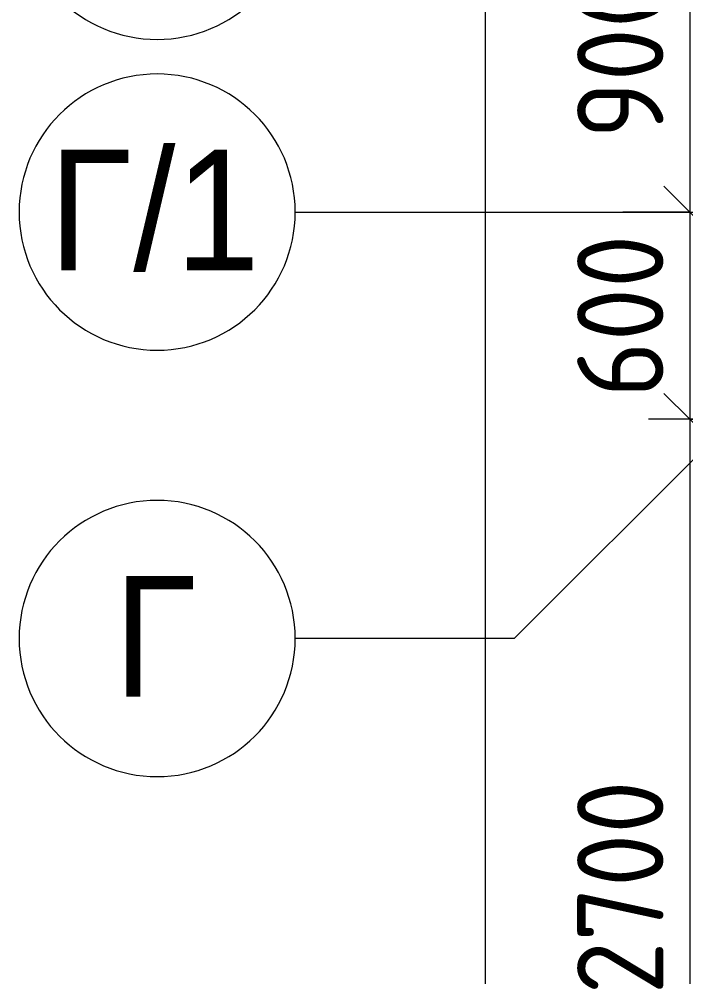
# Model space of a CAD drawing. Header units: millimetres. Extents: x -2766 to 205613, y -8553 to 29000.
# Drawn here: x -2766 to -834, y 8885 to 11659 of the extents above; entities that cross this region are included whole.
import ezdxf

# ---------------------------------------------------------------- set-up
doc = ezdxf.new("R2010")
doc.units = ezdxf.units.MM
for name, color, linetype, lineweight in [('A-ANNO-DIMS', 7, 'Continuous', 9), ('A-ANNO-DIMS-100', 7, 'Continuous', 9), ('Оси', 7, 'Continuous', 9), ('Оси-1', 7, 'Continuous', 20)]:
    doc.layers.add(name, color=color, linetype=linetype, lineweight=lineweight)
doc.styles.add('Arial', font='arial.ttf', dxfattribs={"width": 0.9, "height": 350})
doc.styles.add('ISOCPEUR', font='isocpeur.ttf', dxfattribs={"width": 0.9, "height": 250})
doc.dimstyles.new('ISO-2_5_0_9К_БОЛЬШОЙ', dxfattribs={"dimscale": 304.8, "dimtxt": 248.995294, "dimasz": 0.492126, "dimexe": 0.393701, "dimexo": 0.984252, "dimgap": 0, "dimtad": 1, "dimdec": 0, "dimrnd": 10, "dimzin": 0, "dimdsep": 46, "dimtxsty": 'ISOCPEUR', "dimblk1": 'OBLIQUE', "dimblk2": 'OBLIQUE', "dimsah": 1, "dimcen": 0.09, "dimdle": 0.393701, "dimazin": 0, "dimtfac": 1, "dimtdec": 4, "dimtix": 1, "dimtmove": 0, "dimatfit": 3, "dimfxl": 1, "dimtvp": 1, "dimtolj": 1, "dimtzin": 0, "dimarcsym": 2})
doc.dimstyles.new('ISO-2_5_0_9К_БОЛЬШОЙ_1', dxfattribs={"dimscale": 304.8, "dimtxt": 248.995294, "dimasz": 0.492126, "dimexe": 0.393701, "dimexo": 0.984252, "dimgap": 0, "dimtad": 1, "dimdec": 0, "dimrnd": 10, "dimzin": 0, "dimdsep": 46, "dimtxsty": 'ISOCPEUR', "dimblk1": 'OBLIQUE', "dimblk2": 'OBLIQUE', "dimsah": 1, "dimcen": 0.09, "dimdle": 0.393701, "dimazin": 0, "dimtfac": 1, "dimtdec": 4, "dimtix": 1, "dimtmove": 2, "dimatfit": 3, "dimfxl": 1, "dimtvp": 1, "dimtolj": 1, "dimtzin": 0, "dimarcsym": 2})

# ---------------------------------------------------------------- blocks, each defined once
blk = doc.blocks.new('Ось сетки - D8-29747960-План расстановки мебели и оборудования 2 этажа в осях 1-12')
at = {"layer": 'Оси-1'}
for start, end in [(360, 180), (180, 360)]:
    blk.add_arc((0, 0), 4, start, end, dxfattribs=at)
blk = doc.blocks.new('DIMBLOCK19-План расстановки мебели и оборудования 2 этажа в осях 1-12')
at = {"layer": 'A-ANNO-DIMS-100', "lineweight": 20}
for p, q in [((-822.4, 12000), (-897.4, 12075)), ((-822.4, 12000), (-747.4, 11925)), ((-822.4, 11100), (-897.4, 11175)), ((-822.4, 11100), (-747.4, 11025))]:
    blk.add_line(p, q, dxfattribs=at)
at = {"layer": 'A-ANNO-DIMS-100'}
for p, q in [((-118.2, 12000), (-942.4, 12000)), ((-822.4, 12000), (-822.4, 11100)), ((-822.4, 12000), (-118.2, 12000)), ((-1016.3, 11100), (-702.4, 11100)), ((-822.4, 11100), (-1016.3, 11100))]:
    blk.add_line(p, q, dxfattribs=at)
at = {"layer": 'A-ANNO-DIMS-100', "color": 0, "insert": (-1149, 11313), "char_height": 250, "width": 568.858, "attachment_point": 1, "rotation": 90, "line_spacing_factor": 1.149209, "style": 'ISOCPEUR'}
blk.add_mtext('900', dxfattribs=at)
blk = doc.blocks.new('_Oblique')
at = {"color": 0, "linetype": 'ByBlock', "lineweight": -2}
blk.add_line((-0.5, -0.5), (0.5, 0.5), dxfattribs=at)
blk = doc.blocks.new('DIMBLOCK20-План расстановки мебели и оборудования 2 этажа в осях 1-12')
at = {"layer": 'A-ANNO-DIMS-100', "lineweight": 20}
for p, q in [((-822.4, 11100), (-897.4, 11175)), ((-822.4, 11100), (-747.4, 11025)), ((-822.4, 10500), (-897.4, 10575)), ((-822.4, 10500), (-747.4, 10425))]:
    blk.add_line(p, q, dxfattribs=at)
at = {"layer": 'A-ANNO-DIMS-100'}
for p, q in [((-1016.3, 11100), (-702.4, 11100)), ((-822.4, 11100), (-1016.3, 11100)), ((-822.4, 11100), (-822.4, 10500)), ((-387.2, 10500), (-942.4, 10500)), ((-822.4, 10500), (-387.2, 10500))]:
    blk.add_line(p, q, dxfattribs=at)
at = {"layer": 'A-ANNO-DIMS-100', "color": 0, "insert": (-1149, 10563), "char_height": 250, "width": 568.858, "attachment_point": 1, "rotation": 90, "line_spacing_factor": 1.149209, "style": 'ISOCPEUR'}
blk.add_mtext('600', dxfattribs=at)
blk = doc.blocks.new('DIMBLOCK21-План расстановки мебели и оборудования 2 этажа в осях 1-12')
at = {"layer": 'A-ANNO-DIMS-100', "lineweight": 20}
for p, q in [((-822.4, 10500), (-897.4, 10575)), ((-822.4, 10500), (-747.4, 10425)), ((-822.4, 7800), (-897.4, 7875)), ((-822.4, 7800), (-747.4, 7725))]:
    blk.add_line(p, q, dxfattribs=at)
at = {"layer": 'A-ANNO-DIMS-100'}
for p, q in [((-387.2, 10500), (-942.4, 10500)), ((-822.4, 10500), (-822.4, 7800)), ((-822.4, 10500), (-387.2, 10500)), ((-1016.3, 7800), (-702.4, 7800)), ((-822.4, 7800), (-1016.3, 7800))]:
    blk.add_line(p, q, dxfattribs=at)
at = {"layer": 'A-ANNO-DIMS-100', "color": 0, "insert": (-1149, 8834), "char_height": 250, "width": 758.478, "attachment_point": 1, "rotation": 90, "line_spacing_factor": 1.149209, "style": 'ISOCPEUR'}
blk.add_mtext('2700', dxfattribs=at)
blk = doc.blocks.new('DIMBLOCK24-План расстановки мебели и оборудования 2 этажа в осях 1-12')
at = {"layer": 'A-ANNO-DIMS-100'}
for p, q in [((-1415.3, 27120), (-1415.3, -120)), ((-1609.2, 27000), (-1295.3, 27000)), ((-1415.3, 27000), (-1609.2, 27000)), ((-1609.2, 0), (-1295.3, 0)), ((-1415.3, 0), (-1609.2, 0))]:
    blk.add_line(p, q, dxfattribs=at)
at = {"layer": 'A-ANNO-DIMS-100', "lineweight": 20}
for p, q in [((-1415.3, 27000), (-1490.3, 27075)), ((-1415.3, 27000), (-1340.3, 26925)), ((-1415.3, 0), (-1490.3, 75)), ((-1415.3, 0), (-1340.3, -75))]:
    blk.add_line(p, q, dxfattribs=at)
at = {"layer": 'A-ANNO-DIMS-100', "color": 0, "insert": (-1741.9, 13572), "char_height": 250, "width": 948.097, "attachment_point": 1, "rotation": 90, "line_spacing_factor": 1.149209, "style": 'ISOCPEUR'}
blk.add_mtext('27000', dxfattribs=at)

msp = doc.modelspace()

# ---------------------------------------------------------------- linework, layer by layer
at = {"layer": 'Оси'}
for p, q in [((-1966, 11100), (534, 11100)), ((-696, 10500), (-1331, 9865)), ((-1331, 9865), (-1966, 9865))]:
    msp.add_line(p, q, dxfattribs=at)

# ---------------------------------------------------------------- block references
at = {"layer": 'Оси-1', "xscale": 99.99999999999993, "yscale": 99.99999999999993, "zscale": 99.99999999999993, "rotation": 269.9999999999994}
for p in [(-2366, 12000), (-2366, 11100), (-2366, 9865)]:
    msp.add_blockref('Ось сетки - D8-29747960-План расстановки мебели и оборудования 2 этажа в осях 1-12', p, dxfattribs=at)

# ---------------------------------------------------------------- texts
at = {"layer": 'Оси', "char_height": 350, "attachment_point": 1, "style": 'Arial'}
for s, insert, width in [('/1', (-2435.4, 11281), 454.557), ('\\fArial|b0|i0|c204|p34|;\\W.9;Г', (-2679.4, 11281), 295.823), ('\\fArial|b0|i0|c204|p34|;\\W.9;Г', (-2491.8, 10046), 295.823)]:
    msp.add_mtext(s, dxfattribs=dict(at, insert=insert, width=width))

# ---------------------------------------------------------------- dimensions: what is measured, and where the dimension line sits
at = {"layer": 'A-ANNO-DIMS'}
dim = msp.add_linear_dim(base=(-1415.3, 0), p1=(-1309.2, 27000), p2=(-1309.2, 0), angle=90, dimstyle='ISO-2_5_0_9К_БОЛЬШОЙ_1', override={"dimpost": '<>', "dimfxl": 26999.999823}, dxfattribs=at)
dim.commit()
dim.dimension.update_dxf_attribs({"geometry": 'DIMBLOCK24-План расстановки мебели и оборудования 2 этажа в осях 1-12', "text_midpoint": (-1575.2, 14046), "dimtype": 160, "text_rotation": 90})
for base, p1, p2, override, picture, middle in [((-822.4, 11100), (181.8, 12000), (-716.3, 11100), {"dimpost": '<>', "dimfxl": 1271.432811}, 'DIMBLOCK19-План расстановки мебели и оборудования 2 этажа в осях 1-12', (-947.4, 11550)), ((-822.4, 10500), (-716.3, 11100), (-87.2, 10500), {"dimpost": '<>', "dimfxl": 869.3209}, 'DIMBLOCK20-План расстановки мебели и оборудования 2 этажа в осях 1-12', (-947.4, 10800)), ((-822.4, 7800), (-87.2, 10500), (-716.3, 7800), {"dimpost": '<>', "dimfxl": 2772.312902}, 'DIMBLOCK21-План расстановки мебели и оборудования 2 этажа в осях 1-12', (-947.4, 9150))]:
    dim = msp.add_linear_dim(base=base, p1=p1, p2=p2, angle=90, dimstyle='ISO-2_5_0_9К_БОЛЬШОЙ', override=override, dxfattribs=at)
    dim.commit()
    dim.dimension.update_dxf_attribs({"geometry": picture, "text_midpoint": middle})

doc.saveas('drawing.dxf')
